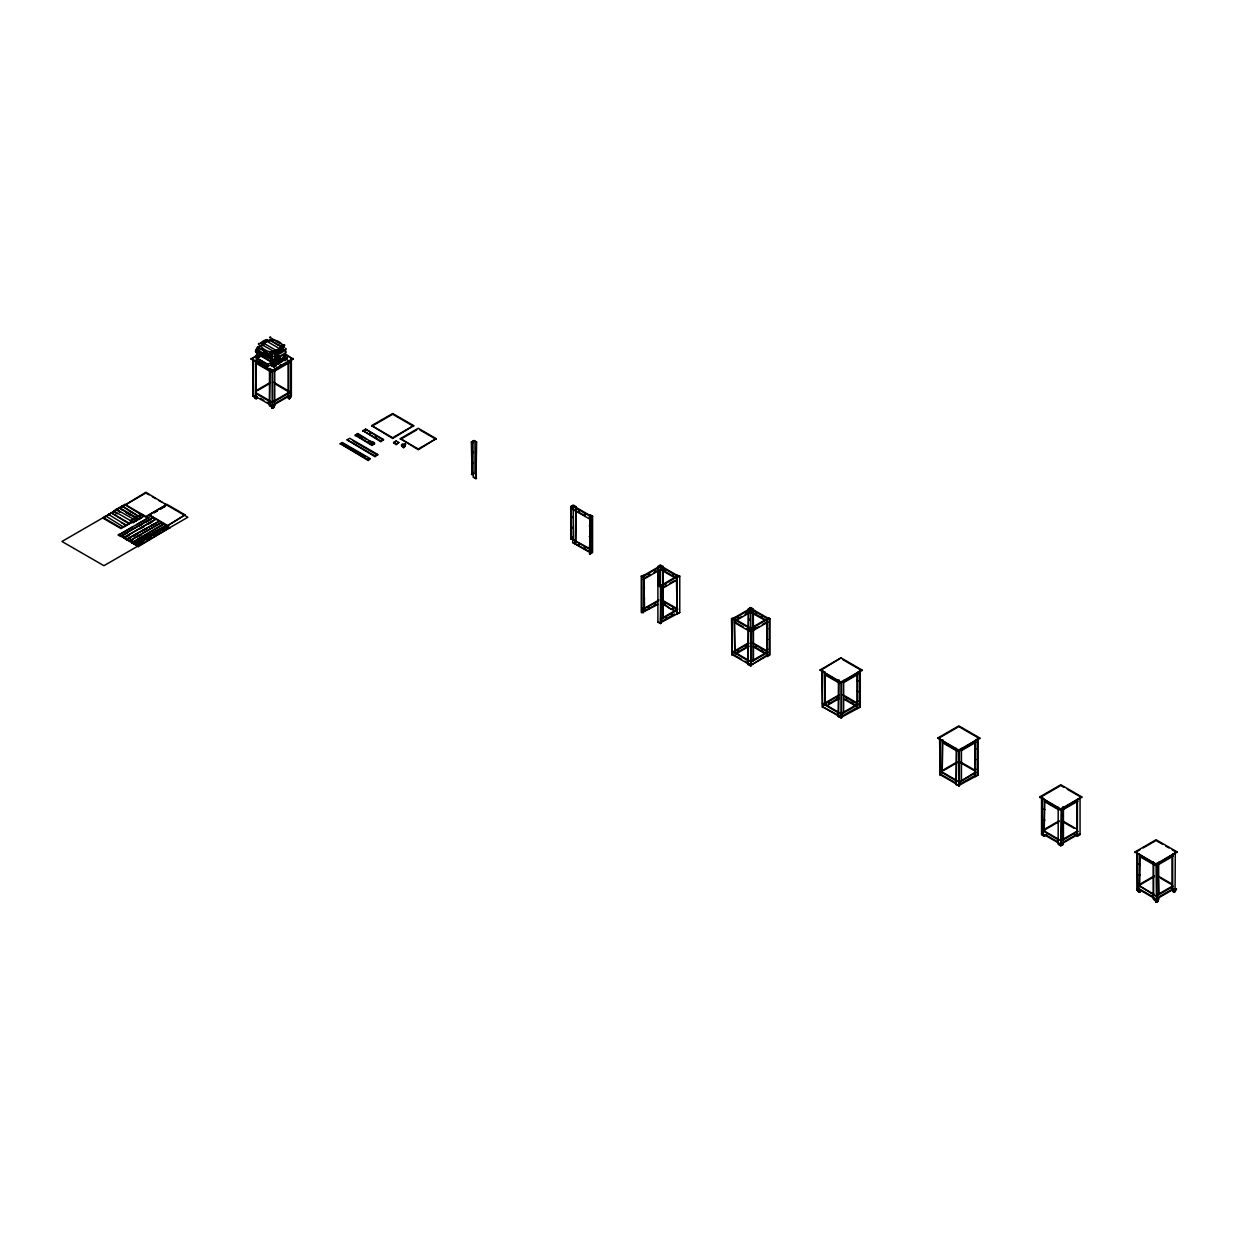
<?xml version="1.0" encoding="UTF-8"?>
<svg xmlns="http://www.w3.org/2000/svg" width="1239" height="1239" viewBox="0 0 1239 1239"><rect width="100%" height="100%" fill="white"/><g stroke="black" fill="none" stroke-linecap="round" stroke-linejoin="round"><path stroke-width="1.5" d="M271 362.531L271.093 361.138M272.193 405.788L271.945 406.965L271.264 406.407L272.487 408.297L273.912 406.531L272.084 408.018L272.038 406.284L274.082 405.757L273.091 405.85L272.657 407.801L272.441 406.268L274.02 406.191M272.441 365.52L271 360.89M273.865 405.803L272.255 408.018L273.045 405.865L271.744 406.81L272.797 408.343L271.914 406.253L273.912 406.531L272.115 405.881M288.346 398.199C288.176 397.673 288.935 398.865 289.477 396.526C291.537 396.836 286.178 397.58 289.818 398.555C285.497 398.215 293.024 399.02 288.702 396.712C289.663 398.679 292.296 397.115 288.114 397.146M404.89 445.467C405.168 444.305 403.248 447.294 404.781 446.303C397.858 441.595 405.401 447.341 405.184 443.98L404.673 444.956M1173.364 891.817C1177.174 891.352 1172.868 888.518 1175.021 891.228C1177.174 888.781 1170.948 893.753 1173.86 890.376C1176.369 887.201 1174.417 893.582 1173.534 891.832M1173.209 891.646C1177.7 889.447 1172.048 891.011 1174.03 889.23M256.148 396.666L255.249 398.354L256.783 397.208L255.683 398.23L255.807 396.976L255.621 397.982L256.969 397.146L256.194 398.339L256.659 397.084L257.185 397.734M257.015 397.285C256.303 397.673 255.017 398.85 256.659 398.153M254.057 396.263C256.256 399.5 257.449 398.199 256.163 396.867L256.024 398.06L256.148 360.317M278.125 363.042L276.576 363.941A4.213 2.432 -60 0 1 274.919 359.604A4.213 2.432 -60 0 1 279.782 356.801A4.213 2.432 -60 0 1 278.125 363.042L276.343 363.43L275.972 365.908L273.927 367.1L270.752 365.257L271.279 362.562L272.983 363.492M273.385 405.803C269.142 407.383 275.585 409.025 271.666 406.748C270.985 406.284 273.726 406.036 273.571 406.733C274.733 407.507 270.892 406.098 272.007 405.865M273.478 407.012L273.323 408.065M404.193 447.325C403.604 447.697 404.828 446.412 402.474 446.644C404.053 443.454 403.387 446.055 403.527 447.527C405.85 441.053 400.383 448.75 404.224 447.248M1139.4 892.188C1136.148 890.314 1141.32 893.427 1139.849 889.943C1136.752 895.131 1141.8 887.635 1138.068 891.259C1138.889 885.358 1141.537 896.231 1137.727 890.144L1137.479 853.005M1139.353 892.188L1138.858 889.277L1139.322 891.445M1139.911 890.361C1137.433 893.025 1139.803 889.416 1139.493 891.786M1156.173 898.925L1158.233 899.808L1156.56 900.412L1157.164 901.651L1156.622 899.514L1157.025 901.884M1157.226 899.824C1155.011 904.516 1156.978 899.746 1157.334 900.381C1156.854 904.052 1153.85 897.826 1155.739 900.474C1158.604 902.286 1156.033 899.049 1156.994 900.118C1160.308 900.738 1151.403 903.572 1158.682 898.569L1155.972 900.877L1155.244 899.514M1157.443 901.496C1154.671 898.12 1158.558 905.291 1156.684 900.257C1158.295 899.344 1156.947 901.853 1157.613 901.047C1154.593 899.065 1155.832 902.24 1156.994 901.187C1157.644 899.87 1158.527 902.906 1157.071 899.824C1154.082 901.357 1163.483 900.397 1153.447 898.569L1153.447 862.22M1172.683 854.136L1172.683 891.244L1175.734 889.757L1174.324 890.051L1173.767 891.832L1174.061 889.463L1173.441 891.197L1173.534 890.191L1175.083 891.615L1171.97 889.803M1174.711 892.003L1174.03 889.308L1174.773 889.741M290.515 397.44C290.034 395.566 287.572 401.916 290.499 396.093M273.881 407.058C273.292 406.888 270.768 405.138 271.852 406.841M273.122 407.863L272.301 407.972L273.834 406.346L272.208 408.003L272.673 406.516L271.744 406.377L272.983 405.742L273.292 407.662L271.356 406.33L272.456 407.879L273.323 406.222L271.713 406.888M289.105 398.571C289.972 393.491 288.857 400.182 290.499 396.991M288.919 396.263C290.576 399.717 287.355 397.626 290.36 396.79C288.981 394.637 289.291 398.06 290.189 397.146M404.75 444.956C403.047 445.606 404.564 443.918 404.084 444.894C402.66 449.478 402.83 444.507 404.704 445.622M1140.376 890.918L1137.882 890.469L1139.121 889.308L1137.278 889.679L1139.121 891.151L1139.539 890.129L1139.338 891.817L1139.23 889.447M1139.245 891.337L1139.013 889.23M1156.994 902.209C1154.702 902.24 1157.876 900.629 1156.297 899.653L1156.978 899.142M1174.882 889.85L1173.798 890.856L1176.415 888.936L1174.959 888.797M1174.897 889.648C1173.318 891.91 1176.446 890.733 1172.884 890.191C1178.506 894.233 1170.824 887.774 1174.557 891.337M357.204 435.044L358.582 435.478L357.064 434.966M290.422 397.734L288.067 396.666L288.067 360.317M404.673 446.598L402.582 446.164M256.922 397.084C255.946 397.905 255.962 397.254 256.442 398.23C255.249 398.865 254.878 396.666 256.272 398.71M404.208 444.553L402.365 446.009L403.062 444.212L404.936 445.312M404.1 446.396C405.633 446.133 401.746 448.642 404.177 445.142C405.788 447.697 399.407 446.148 405.23 444.724M1138.052 889.416C1138.641 892.73 1138.811 887.697 1140.345 890.578M1157.04 901.218C1157.722 898.569 1153.741 900.877 1155.646 899.839C1155.615 901.078 1157.396 898.662 1157.876 900.567M256.055 398.106L255.977 396.898L257.263 397.471M289.849 397.533C288.16 397.936 291.49 396.325 288.811 395.427M403.109 445.343C400.77 445.839 405.649 443.314 403.109 447.016M1139.787 891.941C1138.656 891.073 1137.634 888.998 1139.245 889.726M1156.545 899.328L1156.792 900.18L1155.553 899.87C1155.29 901.233 1157.907 899.158 1156.467 901.868M1156.715 863.351L1156.87 901.62M1175.486 890.051C1174.495 890.02 1171.753 890.733 1174.107 891.321C1173.534 888.471 1173.968 892.514 1175.13 890.748M404.595 445.498C401.792 443.608 402.969 445.343 403.682 447.202M1139.276 889.602C1136.101 890.268 1141.723 890.686 1137.758 889.432M1175.377 890.547C1174.587 891.383 1173.163 888.487 1175.408 890.887M1140.36 890.702L1136.829 888.983M1175.393 890.686L1173.705 889.958M404.967 445.157C398.571 445.39 407.569 445.777 403.078 444.445M403.62 444.77C403.233 444.863 403.604 447.233 404.441 446.551M671.925 614.017L671.615 613.832M755.109 626.5L754.814 627.43M1140.236 891.306L1138.037 890.578L1138.083 889.23M1155.491 900.707C1155.538 899.39 1156.328 901.93 1157.691 899.917C1154.469 902.797 1156.545 901.032 1156.653 902.24M1175.594 889.741C1172.202 890.283 1174.107 891.058 1175.408 890.392M1138.393 891.228C1139.121 888.456 1138.749 891.073 1139.632 890.733M1156.684 899.56L1156.297 901.45L1157.009 899.855M1175.021 890.067L1174.371 891.414M342.645 443.562L341.314 444.212L342.661 443.872M360.332 437.166L361.509 436.376L359.976 437.429M360.394 453.846L358.876 454.357L360.317 453.675M369.656 441.069C365.83 442.54 374.426 439.721 374.519 443.918L357.901 433.557L355.283 435.075L371.901 445.421L374.519 443.918M368.324 458.786L367.224 459.173L368.711 458.678M1157.257 900.381L1156.529 901.403L1155.29 899.607M256.736 397.192L255.126 398.091M274.733 368.773L274.733 405.881C270.102 407.058 273.726 406.315 272.812 407.29C272.797 403.899 273.416 407.662 272.038 407.91M290.437 396.79L289.477 396.046L289.601 397.781M403.217 446.752C402.551 444.956 405.277 445.405 402.582 444.832C403.589 449.184 403.542 442.137 404.286 446.721M1157.319 900.242L1156.684 901.28L1157.087 899.948M1174.804 890.051C1172.001 889.896 1175.765 893.164 1174.045 889.277M255.389 397.874L256.566 397.363M274.175 405.757L273.184 405.649M291.351 359.171L291.351 396.294L288.672 397.92L289.926 395.907M289.368 395.907L290.654 396.588L288.672 397.456L289.911 396.526L290.53 397.316L288.919 396.077M1157.985 900.164L1156.963 899.142M403.79 444.956C402.923 446.737 404.58 445.235 401.978 444.971M1137.634 890.113L1139.4 889.184M1174.355 891.073L1174.2 890.129L1174.092 891.042C1174.293 888.069 1171.862 892.219 1174.913 889.881L1174.448 890.438M1139.245 889.943L1137.851 889.37L1140.143 891.476M1156.297 899.839C1158.961 902.333 1155.151 898.523 1155.925 901.311M254.785 397.069L256.674 397.146M290.7 360.704L290.7 395.148C288.687 397.642 291.258 399.159 288.284 397.58M655.199 603.687L655.137 605.252L654.827 603.439M746.559 612.205L746.498 613.77L746.188 611.942M270.148 368.386L269.483 405.122L273.819 407.321L269.483 405.881L269.483 368.773L272.766 369.903L272.859 407.43C271.837 403.496 270.505 407.786 272.998 406.454M272.936 405.943L271.403 406.671M403.527 446.086L404.27 445.281L403.511 446.52C402.892 443.701 403.31 445.792 402.288 445.622C401.25 444.089 405.23 447.744 403.713 444.925M402.52 446.954L403.589 447.573M1139.508 890.826L1137.681 889.788L1139.059 889.788M1155.646 901.651L1156.483 902.131M255.946 397.734L256.163 396.867L256.132 397.75M274.733 405.122C270.102 407.987 271.48 404.719 272.177 407.259L272.115 370.291M289.183 397.146C290.685 398.122 287.262 397.223 290.065 396.495C286.72 400.832 290.902 393.553 289.384 398.679M403.79 445.126L404.27 445.281C399.81 443.856 405.308 448.1 402.954 444.197M403.604 445.513C401.451 447.264 405.664 443.5 401.343 445.173L404.379 447.109M1139.477 890.593L1139.137 890.469M1174.154 891.104C1172.574 890.175 1174.402 890.268 1174.51 889.679M665.73 584.266L665.993 583.739M665.73 617.595L665.993 617.068M755.109 627.615L755.171 626.423M289.307 396C288.346 398.509 291.041 395.938 289.059 395.861M263.953 353.564C265.487 350.575 257.573 345.898 258.486 350.42L265.92 354.71M290.236 397.471L288.253 397.007M1157.691 899.994C1156.622 901.899 1155.662 900.676 1157.396 899.994M1158.899 899.173L1157.799 898.956M1175.222 889.679L1176.307 888.843M255.002 397.192L255.807 396.976L255.296 397.673M271.666 407.182L273.354 407.987M273.045 407.445L273.54 406.686M290.112 396.31C287.959 398.354 289.957 395.644 290.313 396.434M288.919 397.363L289.802 396.062M403.248 446.288C402.179 444.104 402.737 447.031 403.573 445.328M402.148 445.777L402.04 444.878L402.783 445.544M1139.911 891.352C1141.15 890.206 1136.597 891.151 1140.159 889.819M1139.013 889.292L1137.727 890.299L1139.322 890.33M1155.739 899.793L1155.693 900.861L1155.739 899.793C1158.713 900.505 1154.314 901.651 1157.923 900.722M276.793 351.659L276.638 352.914M402.567 445.978C404.301 445.901 399.159 443.577 404.549 446.861M1156.87 900.335L1156.653 901.249C1155.91 899.468 1156.576 899.932 1156.529 901.109L1156.854 900.056M272.084 406.655L271.279 406.5M273.726 406.222L273.881 406.578M402.381 444.77L402.257 445.73L403.093 444.708M1155.972 901.837C1155.011 898.724 1157.396 901.047 1156.606 899.777M272.719 406.702C272.022 405.803 272.565 406.81 272.348 406.655M1138.935 890.795L1138.176 889.494L1138.378 891.151M289.74 396.48L289.941 396.635M402.783 445.56L402.551 444.847M1138.842 891.848L1139.865 891.414M1155.491 899.932L1155.197 899.917M403.217 447.217L404.286 445.885L403.744 446.752M271.93 407.337L273.494 407.445L273.68 406.284M402.567 446.845L404.115 447.356M643.784 578.458L643.599 577.746M643.784 610.254L643.893 577.637L641.275 576.12L641.275 612.469L657.259 603.997M660.402 586.527L679.096 575.732M839.392 713.478L822.448 703.427L825.174 704.155L825.066 671.879M1156.637 901.62L1157.443 900.799M270.752 363.492L273.927 365.319L275.755 363.461A4.213 2.432 -60 0 1 273.958 359.465L273.076 359.589A1.859 1.069 0 0 1 271.759 359.279M272.657 406.485L272.317 405.803L272.766 407.089M290.282 397.998C288.656 394.9 289.121 397.471 289.616 396.867M288.733 396.743L290.019 396.418L289.725 397.285M273.169 407.089L273.927 406.903M277.118 342.553L277.768 341.716M1173.844 890.856L1173.101 890.299L1174.928 889.912M1138.904 889.323L1137.696 889.664L1138.13 890.624L1137.572 889.834L1138.842 890.887M272.781 405.85C273.819 406.888 268.538 405.184 273.463 407.91M271.806 406.655L271.62 405.757L273.742 407.43M289.322 397.564L289.849 396.248M402.381 444.925L402.52 445.746M1137.185 889.912L1138.796 888.595L1138.796 885.575M1154.454 899.994L1155.972 898.925M1175.703 889.617L1174.758 889.091M676.773 577.25L675.131 576.476L677.129 577.637L679.762 576.12L679.762 612.469L677.129 613.986L676.417 577.095M271.573 406.702L270.783 405.881M255.637 397.982L255.497 360.688M403.14 446.737L403.016 445.885M1173.813 889.71L1175.424 890.609L1173.875 891.832M1138.347 890.686L1137.634 889.633M272.239 406.222L272.657 405.85M1138.703 890.191C1137.65 890.283 1138.703 890.81 1138.765 889.943M1155.321 900.567L1156.56 900.335M272.084 406.624L271.434 406.02M1155.306 900.366L1157.799 901.311M276.56 359.016L276.452 359.233M1157.334 900.768L1155.739 900.366L1156.715 901.125M291.32 395.473L288.672 397.285L290.019 396.418M734.386 619.686L731.506 618.617L732.156 655.338L732.156 618.989L750.741 608.256M734.386 653.015L736.121 652.303L734.681 653.015M825.128 705.053L826.398 704.433L824.957 705.146M738.258 616.867L738.351 618.462L738.072 616.635M738.258 650.181L738.274 651.745L738.103 650.01M828.566 702.606L828.643 703.922L828.488 702.064M271.171 405.834L272.115 406.454M266.896 341.329L268.553 340.71L266.85 339.563A14.295 8.255 0 0 0 260.608 343.157L262.25 343.265M272.874 352.805L272.007 353.316L271.976 364.901L271.047 364.297L271 352.774L272.534 352.495M271.976 353.378L271.047 352.774M274.919 355.485L274.872 355.779A1.859 1.069 0 0 1 271.759 356.259M277.428 364.235L278.063 363.228L277.025 363.647M277.459 363.894L277.737 362.857M1138.548 890.314L1137.758 889.509L1137.867 890.547M289.183 396.852L289.43 397.611L289.57 396.542M289.725 396.759L289.291 396.124M1138.254 890.051L1138.083 889.571M1173.705 891.43L1174.014 889.463M271.465 405.803L272.084 406.438L271.109 405.881M1174.138 889.401L1174.278 890.082M276.08 359.558C276.886 362.253 277.226 356.739 276.065 360.379M1138.207 890.268L1137.913 889.401M661.332 568.407L662.509 569.197L661.27 568.546M271 354.772L271.976 355.345M271.961 362.655L271.016 362.098M272.534 365.505L271.682 365.071M402.629 446.102L402.954 444.677M1155.801 900.629L1156.126 900.676M268.553 340.849L268.6 340.694A1.859 1.069 0 0 1 271.264 340.059M404.348 445.916L402.845 444.801M1173.736 890.314L1172.76 890.268L1173.534 890.144M1156.483 900.892L1156.064 863.738M256.674 397.858L256.039 398.664M473.36 442.602L472.044 443.547L473.283 442.71M473.36 452.235L472.044 453.18L473.236 452.127M473.205 462.782L472.044 463.835L473.36 462.921M473.283 472.818L472.044 473.468L473.329 472.431M572.557 507.216L571.38 508.176L572.619 507.541M572.619 517.174L571.38 517.825L572.619 516.756M572.248 527.597L571.38 528.464L572.557 527.427M572.542 537.091L571.38 538.098L572.65 537.37M659.721 576.77L658.544 577.73L659.86 576.832M750.044 619.5L748.852 620.274L749.967 619.175M265.1 353.92L265.425 352.031L267.252 353.177A2.277 1.316 -60 0 0 266.958 354.106L266.958 354.989M262.25 344.891L266.664 341.035M1138.207 891.615L1139.586 892.049M272.27 338.928L269.854 340.508L281.733 346.703L280.029 348.035L280.184 351.241M289.492 398.339L290.112 397.796L288.95 398.369M372.66 443.934L371.22 442.757L372.397 443.562M350.993 448.688L349.661 449.029L351.04 448.611M660.418 586.465L660.511 566.517L677.129 576.12M267.283 353.115L266.958 354.106L263.953 352.372M257.201 397.734L255.575 396.945M281.965 360.812L287.045 359.527L287.045 357.746L283.545 359.047A12.375 7.14 0 0 1 278.109 362.779M836.681 697.805L836.79 699.214L836.588 697.356M281.16 347.044L284.118 345.588L284.118 347.601L281.733 348.98L281.733 346.703M258.006 347.555L259.942 346.347M269.328 354.091L273.246 351.241M259.601 346.548L259.462 346.75A2.633 1.518 -60 0 0 259.168 347.369M734.835 619.593L736.121 618.973L734.681 619.701L734.804 652.163L732.156 651.311L749.115 661.347M825.004 704.108L824.415 672.25M273.447 406.098L272.348 406.253L273.323 406.253M272.115 361.912L267.547 364.452L256.349 357.994L256.349 359.883L267.547 366.357L270.752 365.009M260.608 343.157L263.086 344.055L262.079 342.692A13.428 7.759 0 0 1 266.029 340.415L269.033 340.725M274.81 353.765L274.717 351.102L280.029 348.283M256.256 397.967L256.241 396.852L271.449 405.509M256.845 398.308L252.864 396.294L252.864 359.171L253.53 395.907M1139.973 891.724L1136.829 889.741M276.498 353.905L276.684 353.595A9.912 5.73 0 0 0 280.556 351.365L280.556 351.613A9.912 5.73 0 0 1 276.684 353.858L276.049 350.869M402.365 445.839L402.195 445.064L402.737 445.901M259.849 346.192L260.779 345.371M277.149 357.699L285.59 352.821A1.859 1.069 0 0 0 285.59 351.303M734.804 652.163L734.123 620.12M258.393 343.962C260.113 342.026 259.09 345.34 258.703 343.822M269.901 337.349L270.892 337.411M268.476 341.05L269.854 340.508M258.703 354.803L260.066 356.089M259.741 355.144L258.533 355.02L259.323 354.617M273.23 351.768L272.332 352.294L273.819 351.504L272.534 351.922L273.618 351.303L261.925 344.705M272.472 352.031L273.277 351.69M285.59 348.267A1.859 1.069 0 0 1 284.753 350.064L280.603 350.482L285.59 350.296L274.392 356.755L274.888 354.292M284.118 345.991L284.474 345.216M1157.458 901.884L1153.447 899.328L1153.447 862.034M281.64 349.692C277.737 347.307 283.87 347.617 281.996 349.692M275.027 353.719L275.987 354.277L275.538 353.595M750.075 612.051L764.757 620.135M584.669 514.077L584.591 515.393L584.715 513.566M664.909 569.46L664.754 571.272L664.878 569.444M664.754 603.13L664.754 604.601L664.878 602.774M756.115 646.293L756.115 647.749L756.425 646.2M584.591 547.127L584.591 548.722L584.808 547.127M762.264 649.298L761.985 651.141L762.295 649.313M852.556 701.429L852.262 703.256L852.494 701.863M263.752 343.389L266.819 341.623M258.301 351.071A2.834 1.642 -60 0 1 257.604 350.854L257.604 348.717A2.277 1.316 -60 0 1 259.137 346.316L257.82 347.199L262.622 344.427M258.812 347.509L260.035 346.796M259.323 355.252L256.38 356.956L256.38 355.19L259.834 353.967M285.032 353.765L293.101 359.171L272.115 371.297L251.13 359.171L257.588 354.695M251.13 359.171L257.588 355.454M256.349 357.994L261.026 355.283M261.274 355.268L256.69 357.916L267.763 364.312M258.146 347.4L269.452 353.92L271.264 352.883L270.458 357.328A2.834 1.642 -60 0 1 268.925 357.39L268.925 355.237A2.277 1.316 -60 0 1 270.458 352.852L270.412 352.96M279.518 348.624L276.514 350.606L263.675 343.188M276.607 352.759L280.649 351.504M276.049 353.394L276.607 350.807M271.217 361.122C269.297 358.907 273.014 360.162 272.332 361.974M271.078 359.991L271.976 361.076M277.629 361.602A12.731 7.357 60 0 1 277.629 357.049L275.461 358.179A3.02 1.735 -60 0 0 275.461 362.454L277.598 361.215A3.02 1.735 -60 0 0 277.598 356.956L277.412 356.971A12.142 7.016 60 0 0 277.412 361.416L275.662 362.423A12.142 7.016 60 0 1 275.662 357.978L275.879 358.056A12.731 7.357 60 0 0 275.879 362.609M271.047 364.359L271.728 365.04M280.448 359.093L284.165 357.359L282.879 357.591M293.101 358.412L272.115 370.538L251.13 358.412M276.343 369.361L279.611 367.472M282.864 365.598L287.758 362.764M273.742 371.623L290.034 362.206M255.807 390.796L270.489 382.34M257.449 390.626L268.848 384.028M253.856 396.31L255.358 395.427M273.742 401.157L290.034 391.741L273.742 382.34M273.742 401.916L290.034 392.5M276.343 402.675L287.758 396.093M273.742 404.936L290.034 395.535M116.946 513.55L113.616 510.886L119.037 507.758L135.655 518.103M122.584 510.298L119.269 507.618L124.674 504.49L141.292 514.851M124.922 505.109L145.908 492.239L166.893 505.109M103.069 517.468L121.004 527.829L131.814 522.331L121.004 528.588L103.069 518.227L113.895 511.227L117.147 513.86M149.129 494.857L145.908 492.998L61.95 541.474L103.921 565.696L187.879 517.236L165.283 504.18M103.069 518.227L105.687 515.966L123.621 527.071M108.536 515.083L111.262 512.745L129.088 523.911M135.655 517.344L130.234 521.232M135.872 518.227L135.887 517.221L141.292 514.092M136.104 518.103L141.509 514.216L144.142 515.734L138.722 519.606L144.142 515.734M113.616 510.886L133.084 522.115L138.505 518.986L133.084 522.873L130.451 520.597L135.872 517.468L138.505 518.986M124.922 504.35L145.908 516.477L166.893 504.35M162.557 530.029L167.528 526.405L149.222 514.851L167.157 504.505L185.076 514.851L167.157 525.971L185.076 514.851M139.449 513.504L145.908 517.236L150.755 514.433M153.977 512.574L157.214 510.716M160.435 508.842L165.283 506.054M154.116 512.791L157.368 510.917M160.636 509.028L165.515 506.209M127.617 532.832L120.988 536.657L118.355 535.14L149.842 516.957M118.355 535.14L133.27 526.529M136.584 524.608L148.184 517.917M118.355 534.381L120.988 535.898L152.459 517.716L155.324 519.373L123.838 537.54L123.977 538.392M152.691 517.856L121.205 536.022L126.61 539.135L158.081 521.727M139.202 526.126L142.516 524.221M145.83 522.3L151.034 519.559M123.977 537.633L155.464 519.451M125.495 537.339L128.949 535.511M140.41 528.728L143.863 526.9M148.695 523.958L152.01 522.037M133.038 539.77L129.491 541.567L126.874 539.29L158.36 521.882M120.988 535.898L126.61 539.894L129.925 537.989M133.239 536.069L138.21 533.204M141.525 531.283L146.496 528.418M151.452 525.553L154.767 523.632M126.874 540.049L130.188 538.144M133.502 536.224L138.474 533.359M143.445 530.493L146.76 528.573M151.731 525.708L155.045 523.787M126.874 539.29L129.491 540.808L160.977 522.641L163.161 523.896L131.69 542.821M161.194 522.75L129.723 540.932L133.812 543.302L165.298 525.878M137.777 536.781L141.323 535M136.662 539.956L139.976 538.051M136.817 540.049L140.131 538.129M142.671 541.52L136.042 545.346L134.075 544.2L165.561 526.033M129.491 540.808L133.812 544.06L142.098 539.275M145.412 537.354L150.384 534.489M153.698 532.569L157.012 530.664M134.075 544.2L142.361 539.43M145.675 537.509L150.647 534.644M134.075 543.441L136.042 544.587L167.528 526.405M136.305 544.742L167.792 526.56L169.758 527.69L138.272 546.631L136.305 544.742L138.272 546.631M147.642 538.64L150.957 536.735M154.271 534.814L159.242 531.949M147.906 538.795L151.22 536.89M154.534 534.969L159.506 532.104M164.477 529.239L167.792 527.318L169.758 528.449M340.276 443.624L342.243 442.478L370.229 458.631L368.262 460.536L340.276 443.624L368.262 459.777L370.229 458.631M347.09 439.814L349.708 438.296L377.694 454.45L375.061 456.726L347.09 439.814L375.061 455.967L377.694 454.45M362.95 430.645L365.567 429.143L383.501 439.489L380.884 441.765L362.95 430.645L380.884 441.007L383.501 439.489M371.669 425.612L392.67 413.501L413.656 425.612L392.67 438.482L371.669 425.612L392.67 437.723L413.656 425.612M340.276 444.367L342.243 443.237L365.288 456.541M355.283 435.834L357.901 433.557M362.95 431.404L365.644 429.964M371.669 426.371L392.67 414.244L413.656 426.371M355.283 435.075L371.901 444.677L374.519 443.159M393.584 442.493L396.201 440.976L398.834 442.493L396.201 444.755L393.584 442.493L396.201 444.011L398.834 442.493M400.352 438.637L418.286 428.291L436.205 438.637L418.286 449.742L400.352 438.637L418.286 448.983L436.205 438.637M393.584 443.252L396.201 440.976M400.352 439.396L416.66 429.979M471.378 441.967L474.01 441.208L474.01 473.53L472.044 474.661L471.378 441.967L474.01 440.449L476.628 441.967L475.977 478.703L473.344 477.185L473.344 473.36M473.344 440.836L476.628 441.967M471.378 474.289L474.01 473.53M473.344 477.185L476.628 478.316M573.347 507.742L573.347 538.16L570.73 538.919L570.73 506.596L573.347 505.094L575.965 506.596L575.965 542.961M570.73 506.596L573.347 505.853M575.965 506.596L575.314 543.332M590.616 516.57L572.697 506.224L572.697 509.26L584.762 515.455M589.965 514.681L589.965 554.065L592.583 552.548L592.583 516.198L589.965 514.681L589.965 554.065M592.583 516.198L589.315 517.329L591.932 515.811L591.932 552.176L589.315 553.694M570.73 538.919L573.347 538.16M572.697 537.989L572.697 542.574L591.282 552.548M641.275 576.12L644.559 574.973M661.177 619.159L663.144 618.029L663.144 585.706L660.511 587.224L658.544 585.335L661.177 586.852L660.511 623.573L657.894 622.055L657.894 566.517L660.511 565.015L663.144 566.517L663.144 583.739M660.511 565.758L641.926 576.491L641.926 612.856M643.242 576.491L661.177 566.146M643.893 577.637L644.559 609.573L642.592 608.426M663.144 566.517L662.478 617.642L660.511 618.788M644.218 578.21L650.738 574.447M653.991 572.557L657.259 570.683M643.242 579.527L661.177 569.181L671.135 574.927M676.479 574.973L679.762 576.12M659.86 586.093L677.795 575.732M661.487 588.169L666.381 585.35M669.633 583.476L674.527 580.642M662.153 588.556L676.819 580.084M657.909 604.384L642.592 612.469L642.592 609.433L658.885 600.032M642.592 609.433L657.909 601.349M661.487 618.478L677.795 609.061L662.834 600.435M660.511 619.794L676.819 610.378M657.894 622.055L661.177 623.202M661.487 621.498L674.527 613.971M660.511 622.814L679.762 612.469M731.506 618.617L734.773 617.471M732.807 618.617L751.392 629.335L750.741 666.071L748.108 664.553L748.108 609.015L750.741 607.497L753.358 609.015L753.358 660.526L750.741 661.27M734.123 618.617L750.741 609.015L750.741 629.164M738.444 618.385L741.774 616.464M745.104 614.544L750.741 611.292L765.408 619.763M735.78 620.677L750.741 612.051M748.774 627.832L750.741 629.722L753.358 628.204L753.358 660.526M766.693 617.471L769.977 618.617L769.977 654.966L767.359 656.484L766.585 619.655L769.977 618.617M750.741 628.204L767.359 618.617M750.741 628.963L769.326 618.23L769.326 654.579L750.741 665.312L732.807 654.966L732.807 651.931M754.055 629.319L759.042 626.438M762.372 624.518L765.687 622.598M753.049 630.651L768.01 622.024M748.418 642.917L733.473 651.559L751.392 661.905M734.123 651.931L749.068 643.304M738.444 651.714L748.418 645.953M735.78 654.006L749.068 646.324M750.741 661.533L767.359 651.931M750.741 662.292L768.01 652.318L753.343 643.846M748.108 664.553L748.774 613.197M765.687 655.927L751.392 664.94M820.032 669.989L841.018 657.863L862.003 669.989L841.018 682.859L820.032 669.989L841.018 682.1L862.003 669.989M821.643 669.803L841.018 657.863M822.448 671.12L822.448 707.469L821.782 670.733L823.099 670.733M844.348 681.45L855.979 674.728M843.341 682.782L858.302 674.14M838.71 695.048L823.749 703.69L841.684 714.036M824.415 704.062L839.361 695.435M823.099 704.062L823.099 707.097L840.057 716.127M828.736 703.829L838.71 698.084M827.729 705.177L839.361 698.455M842.69 712.704L857.636 704.062M843.651 712.642L841.033 713.401L843.651 712.642L843.651 680.335M841.033 714.407L858.302 704.449L843.635 695.977M838.4 680.335L838.4 716.684L839.051 679.948M842.69 715.724L855.979 708.058M860.269 670.733L860.269 707.097L841.033 717.443L823.099 707.097M838.4 716.684L841.684 717.815L841.684 681.465M856.985 673.784L856.985 708.228L860.269 707.097M937.83 737.995L958.816 725.868L979.801 737.995L958.816 750.865L937.83 737.995L958.816 750.106L979.801 737.995M939.441 737.809L958.816 726.627L979.801 738.754M963.803 748.495L973.777 742.734M961.139 750.788L976.084 742.161M942.523 770.379L957.189 761.908M944.149 770.193L957.189 762.666M942.864 739.884L942.198 772.578L942.198 740.256M975.124 772.253L959.482 782.041M961.449 748.341L961.449 780.647L958.816 781.406M958.816 782.428L976.084 772.455M956.198 748.341L956.198 784.69L956.849 749.874M958.816 784.69L973.777 776.063M978.051 738.754L978.051 775.103L958.816 785.449L940.897 775.103L940.897 771.308L957.189 780.725M956.198 784.69L959.482 785.836L959.482 749.471M974.783 741.789L974.783 776.234L978.051 775.103M1039.815 796.878L1060.801 784.752L1081.786 796.878L1060.801 809.748L1039.815 796.878L1060.801 808.99L1081.786 796.878M1039.815 797.637L1060.801 785.511L1064.038 787.385M1046.816 834.745L1044.198 836.248L1041.565 834.745L1041.565 797.622L1042.882 797.622M1062.473 809.299L1077.419 800.657M1063.124 809.671L1078.085 801.044M1059.175 843.387L1042.882 833.986L1042.882 830.192L1059.175 820.791M1042.882 830.951L1042.882 833.986M1045.205 829.619L1059.175 821.55M1044.849 800.317L1044.198 831.462L1044.198 799.14M1060.801 840.29L1063.434 839.531L1063.434 807.224M1060.801 840.553L1077.109 831.137M1061.467 840.677L1063.434 839.531M1060.801 841.296L1078.085 831.338M1058.834 843.201L1060.801 845.091L1063.434 844.332L1060.801 845.85L1058.183 844.332L1058.183 807.224M1062.473 842.613L1075.762 834.947M1061.467 843.96L1078.085 834.358M1080.052 833.986L1076.768 835.117L1076.768 800.301M1074.802 834.745L1077.419 836.248L1080.052 834.745L1080.052 797.622M1135.079 851.874L1156.064 839.748L1177.05 851.874L1156.064 864.745L1135.079 851.874L1156.064 863.986L1177.05 851.874M1135.079 852.633L1139.911 849.83M1143.148 847.972L1156.064 840.507L1162.523 844.239M1161.051 862.375L1164.366 860.455M1167.696 858.534L1171.025 856.614M1158.388 864.667L1173.333 856.041M1138.13 884.94L1154.438 895.363M1139.772 884.259L1154.438 875.787M1138.13 885.947L1154.438 876.546M1156.064 895.549L1172.357 886.133M1156.715 895.673L1158.682 894.527L1158.682 862.22M1156.064 896.293L1173.333 886.334M1156.064 898.569L1171.025 889.943M1156.715 898.956L1173.333 889.354M1175.3 888.983L1172.032 890.113L1172.032 855.669M260.004 351.303A2.834 1.642 -60 0 1 258.486 351.365L262.095 353.316L263.613 352.557M1136.922 889.896L1136.829 852.618M1158.357 899.421L1158 898.848M257.82 347.199L259.152 346.889M274.392 359.279L274.005 359.449A4.213 2.432 -60 0 1 278.636 356.058A4.213 2.432 -60 0 1 278.016 361.819M1157.272 898.925L1158.078 899.344M258.502 349.073L257.371 350.157A1.859 1.069 0 0 0 257.82 351.241L260.236 353.889L271.976 359.573M277.954 361.54L283.437 358.179A2.478 1.425 -60 0 0 283.437 354.679L277.536 358.086A2.478 1.425 -60 0 0 276.886 359.202M270.752 365.257L274.33 366.852M1175.765 888.657L1175.687 889.168M284.443 356.971L284.134 357.668M276.251 360.487L277.056 359.062M265.626 354.85A2.834 1.642 -60 0 1 264.387 354.772L264.573 353.673L265.843 354.029M265.425 354.106L267.035 354.71M276.065 364.22L276.158 364.189A12.375 7.14 0 0 0 283.545 359.93L283.576 358.985M649.019 573.533L649.282 575.314L649.174 573.889M272.998 351.752L274.888 351.52M272.998 354.029L274.888 353.796M280.556 350.56L281.501 350.916L280.494 351.287M578.969 543.549L578.721 545.33L578.799 544.014M1176.431 888.921L1175.517 888.719M270.505 337.256L269.591 337.488L270.505 337.953M283.05 356.956L284.505 357.049M273.339 363.492L272.472 363.073M749.703 610.688L748.821 611.725L749.812 610.703M405.076 444.058L405.06 444.584M262.993 345.449C256.256 345.356 271.341 354.912 271.961 350.622M590.492 517.035L589.392 516.214L590.492 516.849M590.492 526.668L589.315 525.894L590.492 526.482M590.492 546.957L589.315 546.182L590.492 546.771M284.443 356.166L284.722 354.617M272.673 364.018L273.834 363.832L273.695 362.361L273.68 363.197M767.653 629.025L766.693 628.312L767.653 628.7M857.93 681.156L856.985 680.443L857.93 680.815M767.653 639.665L766.693 638.952L767.653 639.339M975.728 749.161L974.783 748.449L975.728 748.836M857.93 691.796L856.985 691.083L857.93 691.47M643.599 587.379L644.559 588.091L643.599 587.704M767.653 649.298L766.693 648.586L767.653 648.973M975.728 759.801L974.783 759.089L975.728 759.476M857.93 701.429L857.078 700.67L857.93 701.104M643.599 598.019L644.559 598.731L643.599 598.344M975.728 769.434L974.783 768.722L975.728 769.109M643.599 607.652L644.559 608.364L643.599 607.977M1043.904 808.881L1044.849 809.594L1043.904 809.222M1139.152 863.877L1140.112 864.59L1139.152 864.218M1043.904 819.537L1044.849 820.249L1043.904 819.862M1139.152 874.533L1140.112 875.245L1139.152 874.858M1043.904 829.17L1044.849 829.882L1043.904 829.495M1139.152 884.166L1140.112 884.878L1139.152 884.491M260.066 356.724L258.471 355.748M842.644 659.551L862.003 670.748M1067.259 789.243L1081.786 797.637M1165.744 846.098L1168.981 847.972M1172.202 849.83L1177.05 852.633M572.697 505.466L591.282 516.198M750.075 607.884L768.66 618.617M750.075 608.643L768.01 618.989M572.697 509.26L590.616 519.606M272.162 338.789L284.118 345.588M659.86 565.387L678.445 576.12M657.894 566.517L658.544 585.908M266.679 341.205L279.735 348.748M419.913 429.979L436.205 439.396M660.511 569.553L675.472 578.179M286.643 355.454L293.101 359.171M283.87 355.918L287.045 357.746M733.473 618.23L751.392 628.591M280.324 359.171L281.052 360.286A11.136 6.427 0 0 1 279.085 361.525M735.099 622.21L743.245 626.903M746.498 628.793L749.765 630.666M825.391 674.326L833.537 679.034M836.79 680.923L840.057 682.797M943.173 742.331L957.84 750.803M1045.174 801.215L1058.199 808.742M1142.048 857.156L1146.942 859.974M1150.195 861.864L1153.463 863.738M734.433 622.582L749.115 631.054M824.725 674.713L839.392 683.185M942.523 742.719L957.189 751.19M1044.508 801.602L1059.175 810.074M1139.772 856.598L1154.438 865.07M270.458 355.5L271.976 356.662M271 356.228L271.976 356.909M257.604 348.717L258.486 349.212M271 357.111L271.976 357.792M266.617 354.803L268.476 355.872M277.567 362.764L278.372 363.693L277.087 363.863M271 359.124L271.976 359.945M271 359.496L271.976 360.193M278.45 363.956L277.35 362.826M260.438 355.268L271.93 361.803M642.592 576.12L644.559 577.25M256.38 355.19L259.555 357.033M960.442 761.908L975.124 770.379M1062.443 820.791L1077.109 829.263M1157.691 875.787L1172.357 884.259M589.64 548.583L572.697 539.554L590.616 549.899M752.367 642.53L767.034 651.002M842.659 694.661L857.326 703.117M960.442 762.666L973.482 770.193M1062.443 821.55L1073.841 828.132M1160.958 878.42L1170.731 884.073M404.89 444.135L405.773 444.46M753.993 646.495L765.408 653.077M845.912 699.57L855.7 705.208M1173.689 888.797L1175.61 890.005M1173.813 889.525L1175.068 890.036L1175.3 852.618M572.697 542.574L590.616 552.935M753.343 646.882L764.757 653.464M843.635 698.997L855.034 705.595M402.489 446.659L403.945 447.511M260.484 365.087L270.443 370.833M256.504 363.538L271.449 372.18M662.184 600.807L677.129 609.433M383.501 440.248L365.567 429.143M666.164 605.375C675.41 614.621 672.854 604.307 672.808 609.154M662.184 603.842L675.472 611.508M275.368 384.028L287.727 391.307M1158.682 894.527L1158.031 863.738M357.901 434.316L366.217 439.117M940.897 771.061L942.864 772.191M1044.849 831.075L1042.231 830.316L1059.175 840.367M1042.882 830.192L1059.175 839.608M1154.438 894.604L1138.13 885.188L1138.13 888.983L1154.438 898.383M289.554 395.721L290.824 396.418M940.231 771.432L957.189 781.484M733.473 654.579L741.619 659.287M744.871 661.177L749.765 663.996M941.547 774.716L956.214 783.187M1045.174 834.544L1058.199 842.071M1138.796 888.595L1153.463 897.067M1041.565 833.986L1044.198 836.248M1157.675 901.574L1155.677 900.288M352.991 440.96L377.694 455.209M255.807 392.686L270.489 401.157M255.807 393.444L271.449 402.474M260.484 398.4L263.799 400.321M267.128 402.241L270.443 404.162M252.864 395.535L257.062 397.998M256.07 398.757L255.652 398.385M152.366 496.731L155.587 498.589M158.824 500.448L162.046 502.322M149.222 514.851L167.157 525.212M138.722 515.827L141.509 517.995L122.057 506.008L121.887 506.859L122.057 506.008L138.505 516.462M128.701 510.607L132.031 512.528M119.269 507.618L135.887 517.221M136.104 517.344L138.722 518.862M125.913 512.218L130.9 515.099M125.681 512.342L130.668 515.223M119.734 511.939L116.42 509.26M135.872 521.263L133.254 518.986M119.564 512.032L116.249 509.368L135.872 520.504L135.701 521.356L133.038 518.862M111.154 512.807L129.088 523.152M108.428 514.386L126.455 525.429L121.468 522.672M676.091 610.192L675.131 609.805L675.766 610.362M375.665 437.413L376.842 436.36L375.417 437.475M267.67 355.407L268.042 356.878A2.834 1.642 -60 0 0 269.575 356.817L269.405 355.903M283.53 345.263C287.247 345.696 281.145 343.033 283.468 347.973M279.271 343.048L279.302 343.822M1156.901 899.514L1156.854 901.403M1140.112 855.669L1139.446 886.458L1139.446 854.136M1077.419 799.14L1077.419 836.248M1062.783 806.837L1062.783 839.159M1061.467 844.719L1061.467 808.355L1060.801 845.85M1042.231 798.009L1042.231 834.358M977.401 738.367L977.401 774.716M975.434 740.256L975.434 776.621M958.816 749.858L958.816 786.207M940.231 739.125L940.231 775.475L939.58 738.754M859.603 670.361L859.603 706.71M857.636 672.25L857.636 708.615M841.033 681.853L841.033 718.202M767.359 620.12L767.359 656.484M752.708 613.228L752.708 626.624M750.741 629.722L750.741 666.071M677.129 577.637L677.129 613.986M660.511 587.224L660.511 623.573M659.86 569.181L659.86 586.295M643.242 609.82L643.242 612.856M571.38 506.983L571.38 539.29M475.977 442.354L475.977 478.703M472.044 442.354L472.044 474.661M288.733 360.688L288.733 397.796M285.202 353.038L285.59 355.841A1.859 1.069 0 0 0 285.59 354.323M285.001 358.923L285.001 360.704M279.658 349.042L279.658 351.318M276.065 363.321L275.972 365.908M273.927 365.319L273.927 367.1M267.547 364.452L267.547 366.357M265.92 354.896L265.92 356.166A2.013 1.162 60 0 1 263.675 354.865L263.675 353.595M262.095 353.316L262.095 353.44A2.834 1.642 -60 0 0 263.334 353.518M163.331 524.747L131.845 542.914M108.536 514.324L108.428 515.145M282.802 348.779A14.295 8.255 0 0 1 276.576 352.372L274.872 351.086L277.397 351.52A13.428 7.759 0 0 0 281.33 349.243M257.263 351.752A2.013 1.162 -60 0 1 255.559 351.721A2.013 1.162 -60 0 1 256.303 349.243A2.013 1.162 -60 0 1 258.13 348.856M257.495 352.557A2.246 1.301 -60 0 1 255.962 351.148A2.246 1.301 -60 0 1 258.285 348.686M258.239 348.918A2.246 1.301 -60 0 0 256.458 350.792A2.246 1.301 -60 0 0 256.705 352.867L257.139 353.022A2.246 1.301 -60 0 0 258.347 352.511A2.246 1.301 -60 0 1 257.031 352.96L257.278 353.502A1.859 1.069 0 0 0 257.82 354.261L271.759 362.315A1.859 1.069 0 0 0 274.392 362.315M265.1 353.038A2.261 1.301 -60 0 1 265.378 352.108M277.164 361.478A2.478 1.425 -60 0 1 276.886 361.215M263.442 345.077A9.912 5.73 0 0 1 263.783 344.814M257.82 346.688A1.859 1.069 0 0 0 257.82 348.205L257.681 347.989A1.673 0.976 0 0 1 257.511 347.245M281.052 361.168A11.136 6.427 0 0 1 280.448 361.618M279.085 362.408A11.136 6.427 0 0 1 278.31 362.748M369.718 433.619L370.972 432.984L369.718 433.619M654.765 570.436L655.137 571.922L654.765 570.436M649.128 607.621L649.282 608.643L649.128 607.621M746.358 646.077L746.498 647.099L746.358 646.077M578.582 510.824L578.721 512.017L578.582 510.824M672.762 574.788L672.901 575.98L672.762 574.788M755.976 613.243L756.115 614.42L755.976 613.243M761.83 616.635L761.985 617.812L761.83 616.635M846.252 698.703L846.407 699.88L846.252 698.703M280.153 365.18C280.401 367.503 281.95 363.012 280.153 365.18M271.403 339.935C285.466 353.425 285.357 340.121 271.403 339.935M589.392 536.502L590.492 537.323L589.392 536.502"/></g></svg>
